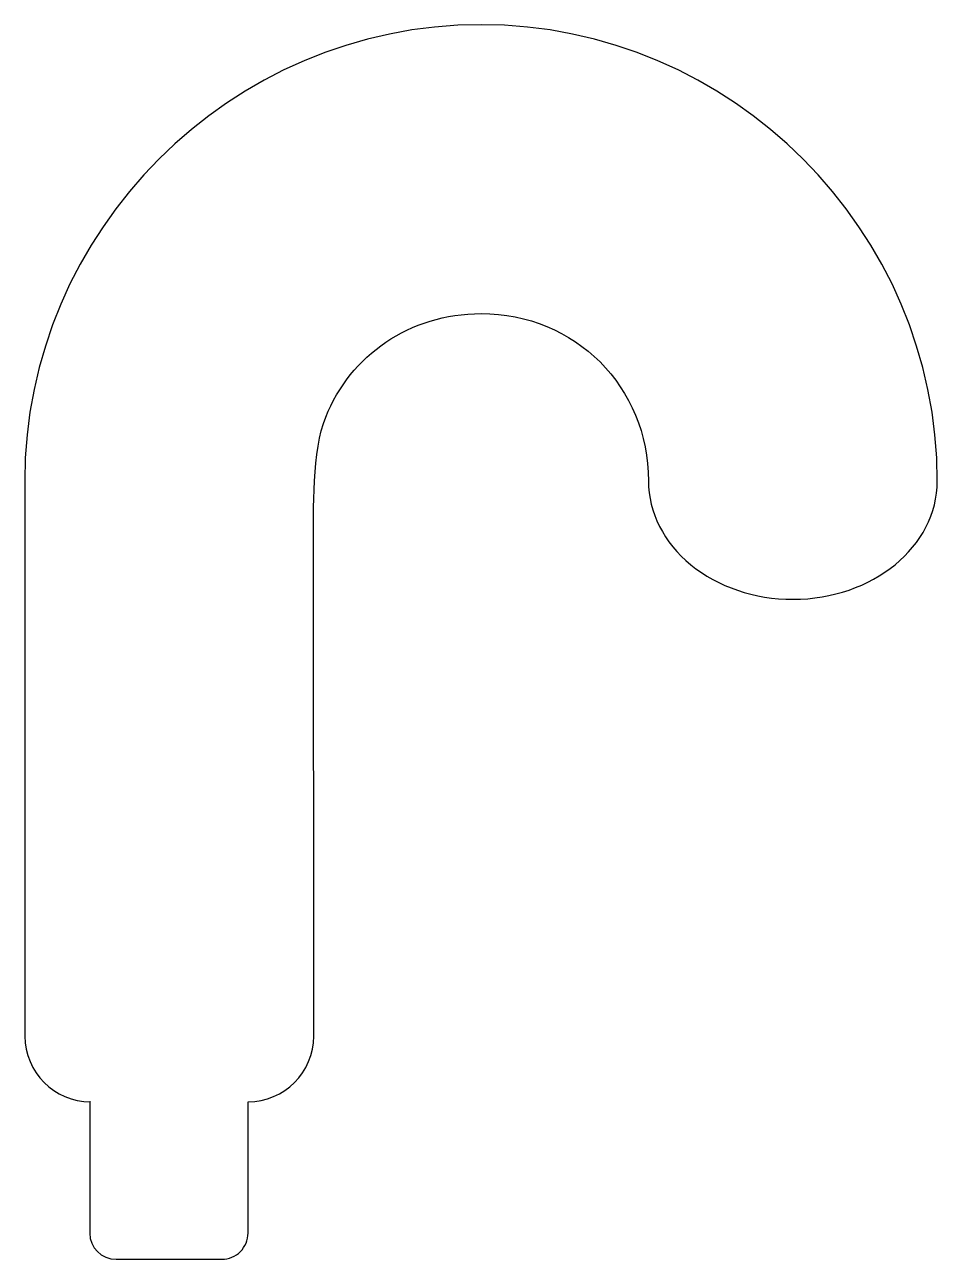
# Model space of a CAD drawing. Header units: millimetres. Extents: x 55 to 124.5, y 153 to 247.
import ezdxf

# ---------------------------------------------------------------- set-up
doc = ezdxf.new("R2010")
doc.units = ezdxf.units.MM
doc.layers.add('Layer_1', color=7, linetype='CONTINUOUS')

msp = doc.modelspace()

# ---------------------------------------------------------------- linework, layer by layer
at = {"layer": 'Layer_1', "color": 7}
msp.add_lwpolyline([(89.742326, 247.019589)], close=True, dxfattribs=at)
for points in [[(102.500202, 212.265121), (102.499682, 212.261503)], [(59.999955, 164.999784), (59.940011, 164.999784), (59.940011, 154.999884)], [(72.000256, 154.999884), (72.000256, 164.999784)], [(61.939888, 153.000004), (69.999862, 153.000004)]]:
    msp.add_lwpolyline(points, dxfattribs=at)
for points in [[(89.742326, 247.019589), (70.676064, 247.019589), (54.984241, 231.327765), (54.984241, 212.261503)], [(124.499892, 212.261503), (124.499892, 231.327763), (108.808582, 247.019593), (89.742326, 247.019589)], [(77.91204, 217.143893), (79.784868, 221.816672), (84.305915, 225.019381), (89.742326, 225.019381)], [(89.742326, 225.019381), (96.917706, 225.019383), (102.498302, 219.439964), (102.500202, 212.265121)], [(76.984448, 207.261809), (76.984335, 210.02318), (76.890945, 214.59622), (77.91204, 217.143893)], [(54.984241, 212.261503), (54.984241, 173.426634), (54.998696, 211.498972), (54.999744, 170.000004)], [(102.499682, 212.261503), (102.499693, 209.874526), (103.658669, 207.585319), (105.721645, 205.897494)], [(113.500052, 203.261536), (119.575127, 203.261667), (124.49987, 207.291045), (124.499892, 212.261503)], [(76.999951, 170.000004), (76.998953, 209.545206), (76.985695, 176.848284), (76.984448, 207.261809)], [(105.721645, 205.897494), (107.78462, 204.209668), (110.582602, 203.261484), (113.500052, 203.261536)], [(54.999744, 170.000004), (54.999813, 167.238634), (57.238534, 164.999784), (59.999955, 164.999784)], [(72.000256, 164.999784), (74.761679, 164.999784), (77.000021, 167.238574), (76.999951, 170.000004)], [(59.940011, 154.999884), (59.940079, 153.89541), (60.835414, 153.000074), (61.939888, 153.000004)], [(71.414287, 153.585609), (71.789442, 153.960667), (72.000224, 154.469403), (72.000256, 154.999884)], [(69.999862, 153.000004), (70.530342, 152.9999), (71.039133, 153.210551), (71.414287, 153.585609)]]:
    msp.add_open_spline(points, degree=3, dxfattribs=at)

doc.saveas('drawing.dxf')
